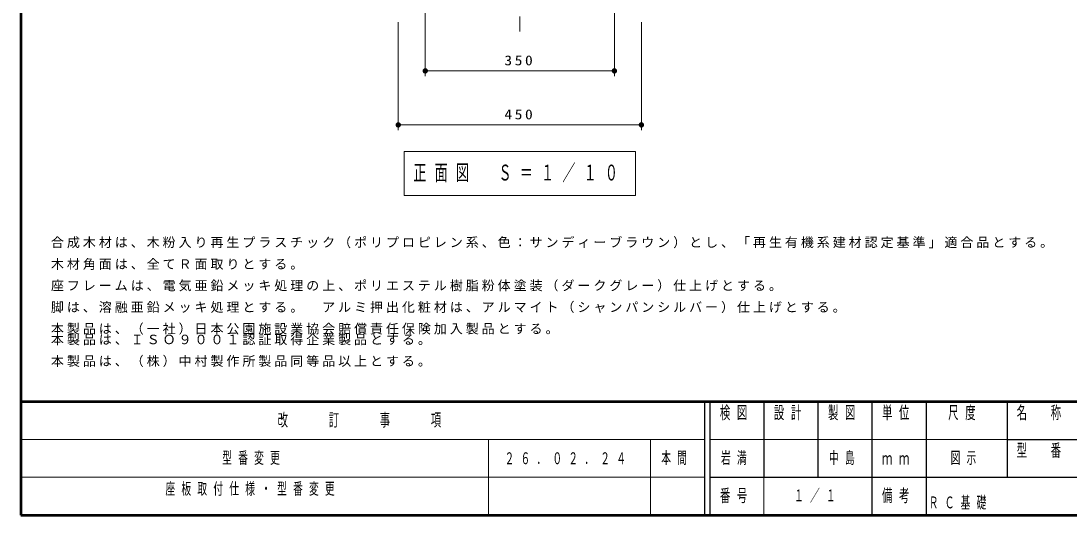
# Model space of a CAD drawing. Units: millimetres on the paper, scale 1:10. Extents: x -365 to 0, y 0 to 257.
# Drawn here: x -365 to -171, y 0 to 91.5 of the extents above; entities that cross this region are included whole.
import ezdxf

# ---------------------------------------------------------------- set-up
doc = ezdxf.new("R2010")
doc.units = ezdxf.units.MM
doc.linetypes.add('USER2', pattern=[6, 3, -1, 1, -1])
doc.layers.add('LY_1', color=7, linetype='Continuous', lineweight=25)
doc.layers.add('LY_2', color=7, linetype='Continuous', lineweight=13)
doc.styles.add('ＭＳ ゴシック', font='')
doc.styles.get('ＭＳ ゴシック').set_extended_font_data('MS Gothic')

# ---------------------------------------------------------------- blocks, each defined once
blk = doc.blocks.new('filled_dot')
at = {"color": 0, "linetype": 'Continuous', "lineweight": -2, "const_width": 1.25}
blk.add_lwpolyline([(-0.625, 0, 1), (0.625, 0, 1)], format="xyb", close=True, dxfattribs=at)

msp = doc.modelspace()

# ---------------------------------------------------------------- linework, layer by layer
at = {"layer": 'LY_1', "linetype": 'USER2', "lineweight": 13}
msp.add_line((-272.675, 176.354), (-272.675, 89.553), dxfattribs=at)
at = {"layer": 'LY_1', "lineweight": 13}
for p, q in [((-290.175, 101.254), (-290.175, 81.254)), ((-255.175, 101.254), (-255.175, 81.254)), ((-295.175, 91.254), (-295.175, 71.254)), ((-250.175, 91.254), (-250.175, 71.254)), ((-255.175, 82.254), (-290.175, 82.254)), ((-250.175, 72.254), (-295.175, 72.254)), ((-294.075, 67.321), (-294.075, 59.188)), ((-251.275, 67.321), (-294.075, 67.321)), ((-251.275, 59.188), (-251.275, 67.321)), ((-294.075, 59.188), (-251.275, 59.188))]:
    msp.add_line(p, q, dxfattribs=at)
at = {"layer": 'LY_2', "lineweight": 50}
for p, q in [((-365, 257), (-365, 0)), ((-365, 21), (0, 21)), ((-365, 0), (0, 0))]:
    msp.add_line(p, q, dxfattribs=at)
at = {"layer": 'LY_2', "color": 211, "lineweight": 25}
for p, q in [((-238.5, 21), (-238.5, 0)), ((-237.5, 21), (-237.5, 0)), ((-227.5, 21), (-227.5, 7)), ((-217.5, 21), (-217.5, 7)), ((-207.5, 21), (-207.5, 0)), ((-197.5, 21), (-197.5, 7)), ((-182.5, 21), (-182.5, 7)), ((-182.5, 14), (-70, 14)), ((-237.5, 7), (0, 7))]:
    msp.add_line(p, q, dxfattribs=at)
at = {"layer": 'LY_2'}
for p, q in [((-365, 14), (-238.5, 14)), ((-278.5, 14), (-278.5, 0)), ((-248.5, 14), (-248.5, 0)), ((-237.5, 14), (-182.5, 14)), ((-365, 7), (-238.5, 7)), ((-227.5, 7), (-227.5, 0))]:
    msp.add_line(p, q, dxfattribs=at)
at = {"layer": 'LY_2', "lineweight": 25}
msp.add_line((-197.5, 7), (-197.5, 0), dxfattribs=at)

# ---------------------------------------------------------------- block references
at = {"layer": 'LY_1', "lineweight": 13, "xscale": 0.4, "yscale": 0.4}
for p in [(-290.175, 82.254), (-295.175, 72.254)]:
    msp.add_blockref('filled_dot', p, dxfattribs=at)
at = {"layer": 'LY_1', "lineweight": 13, "xscale": 0.4, "yscale": 0.4, "rotation": 180}
for p in [(-255.175, 82.254), (-250.175, 72.254)]:
    msp.add_blockref('filled_dot', p, dxfattribs=at)

# ---------------------------------------------------------------- texts
at = {"layer": 'LY_1', "style": 'ＭＳ ゴシック'}
for s, insert, char_height, attachment_point in [('\\T1.33;\\W1.15;350', (-272.675, 83.254), 1.833, 8), ('\\T1.33;\\W1.15;450', (-272.675, 73.254), 1.833, 8), ('\\T1.64;\\W0.6;正面図\u3000Ｓ＝１／１０', (-272.675, 63.254), 2.933, 5), ('\\T1.23;合成木材は、木粉入り再生プラスチック（ポリプロピレン系、色：サンディーブラウン）とし、「再生有機系建材認定基準」適合品とする。', (-359.451, 49.4), 1.76, 7), ('\\T1.23;木材角面は、全てＲ面取りとする。', (-359.451, 45.4), 1.76, 7), ('\\T1.23;座フレームは、電気亜鉛メッキ処理の上、ポリエステル樹脂粉体塗装（ダークグレー）仕上げとする。', (-359.451, 41.4), 1.76, 7), ('\\T1.23;脚は、溶融亜鉛メッキ処理とする。\u3000アルミ押出化粧材は、アルマイト（シャンパンシルバー）仕上げとする。', (-359.451, 37.4), 1.76, 7), ('\\T1.23;本製品は、（一社）日本公園施設業協会賠償責任保険加入製品とする。', (-359.451, 33.4), 1.76, 7), ('\\T1.23;本製品は、ＩＳＯ９００１認証取得企業製品とする。', (-359.451, 33.4), 1.76, 1), ('\\T1.23;本製品は、（株）中村製作所製品同等品以上とする。', (-359.451, 29.4), 1.76, 1), ('\\T1.64;\\W0.6;型番変更', (-327.75, 10.5), 2.199, 4), ('\\T1.64;\\W0.6;２６．０２．２４', (-275.5, 10.5), 2.199, 4), ('\\T1.64;\\W0.6;本間', (-246.5, 10.5), 2.199, 4), ('\\T1.64;\\W0.6;岩満', (-232.5, 10.5), 2.199, 5), ('\\T1.64;\\W0.6;中島', (-212.5, 10.5), 2.199, 5), ('\\T1.64;\\W0.6;図示', (-190, 10.5), 2.199, 5), ('\\T1.64;\\W0.6;座板取付仕様・型番変更', (-338.25, 6), 2.199, 1), ('\\T1.64;\\W0.6;１／１', (-217.5, 3.5), 2.199, 5), ('\\T1.64;\\W0.6;ＲＣ基礎', (-197, 1), 2.199, 7)]:
    msp.add_mtext(s, dxfattribs=dict(at, insert=insert, char_height=char_height, attachment_point=attachment_point))
at = {"layer": 'LY_2', "color": 4, "char_height": 2.346, "style": 'ＭＳ ゴシック'}
for s, insert, attachment_point in [('\\T1.64;\\W0.6;検図', (-232.5, 20.167), 2), ('\\T1.64;\\W0.6;設計', (-222.5, 20.167), 2), ('\\T1.64;\\W0.6;製図', (-212.5, 20.167), 2), ('\\T1.64;\\W0.6;単位', (-202.5, 20.167), 2), ('\\T1.64;\\W0.6;尺度', (-190.25, 20.167), 2), ('\\T1.64;\\W0.6;名\u3000称', (-176, 20.167), 2), ('\\T1.64;\\W0.6;改\u3000\u3000訂\u3000\u3000事\u3000\u3000項', (-301.75, 17.5), 5), ('\\T1.64;\\W0.6;型\u3000番', (-176, 13.167), 2), ('\\T1.64;\\W0.6;ｍｍ', (-202.5, 10.5), 5), ('\\T1.64;\\W0.6;番号', (-232.5, 3.5), 5), ('\\T1.64;\\W0.6;備考', (-202.5, 3.5), 5)]:
    msp.add_mtext(s, dxfattribs=dict(at, insert=insert, attachment_point=attachment_point))

doc.saveas('drawing.dxf')
